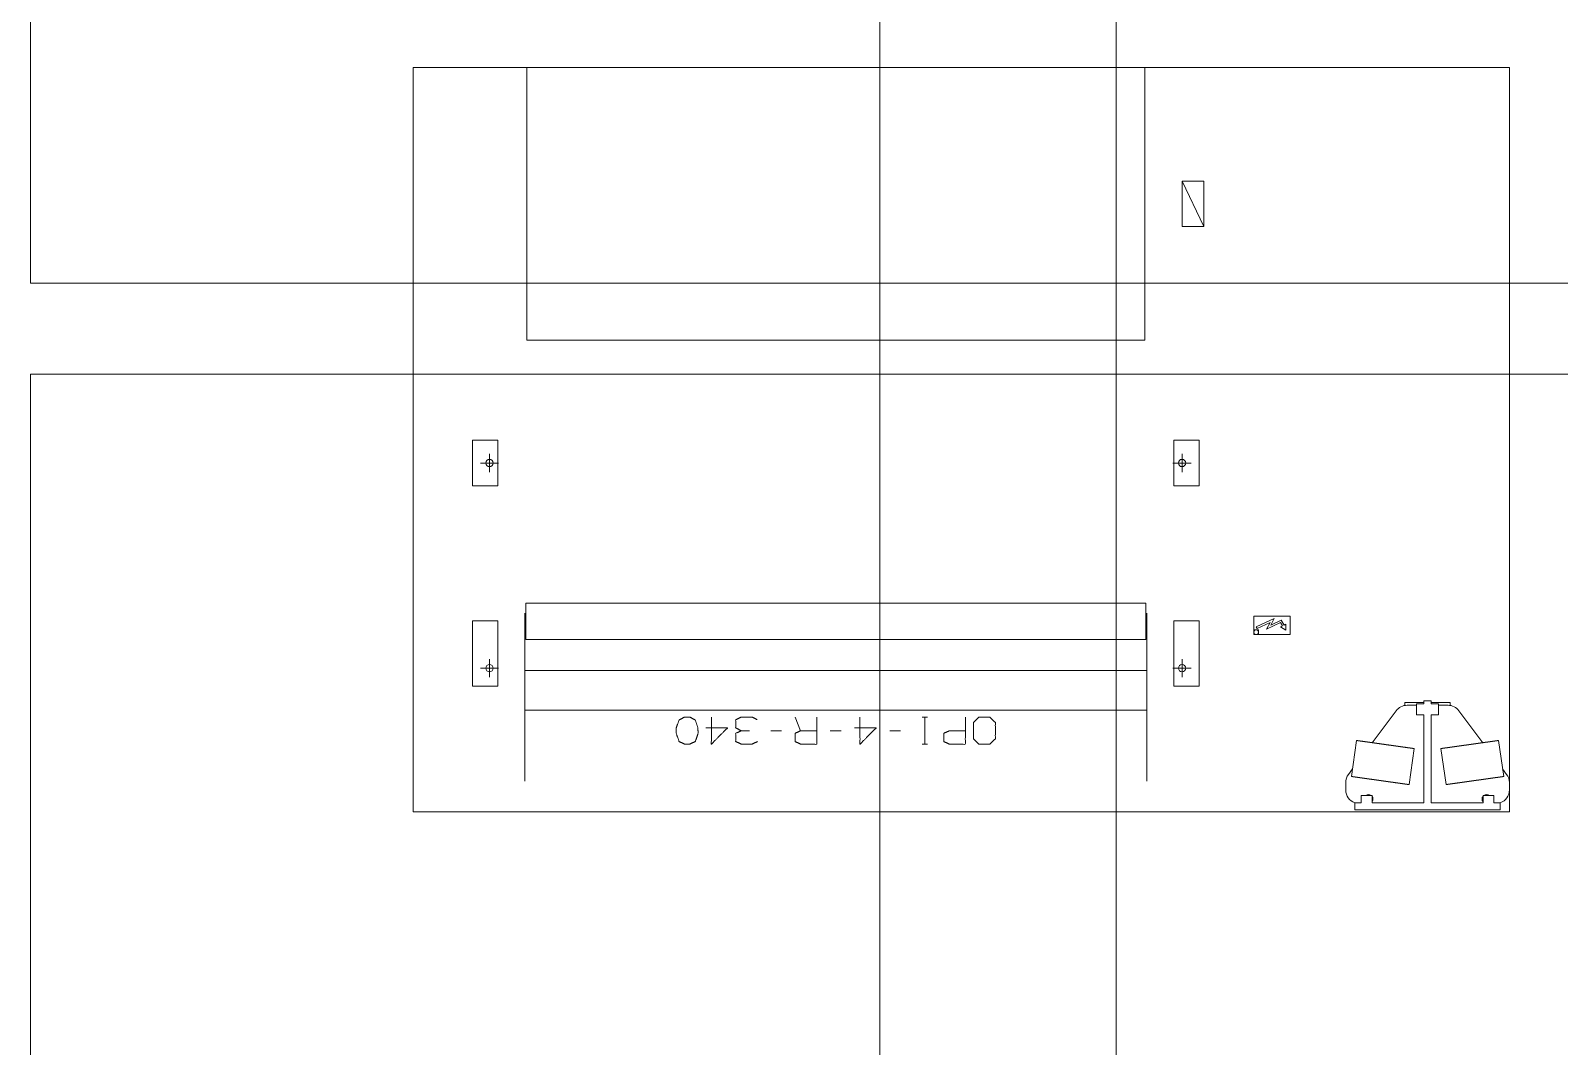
# Model space of a CAD drawing. Header units: millimetres. Extents: x 3056 to 110866, y 16649 to 58349.
# Drawn here: x 91386 to 99794, y 43652 to 49238 of the extents above; entities that cross this region are included whole.
import ezdxf

# ---------------------------------------------------------------- set-up
doc = ezdxf.new("R2010")
doc.units = ezdxf.units.MM
doc.layers.add('1', color=7, linetype='Continuous', true_color=0xffffff)

msp = doc.modelspace()

# ---------------------------------------------------------------- linework, layer by layer
at = {"layer": '1', "color": 9, "linetype": 'Continuous', "lineweight": 13}
for p, q in [((91386.5, 47849.3), (91386.5, 55873.3)), ((93328.5, 47849.3), (91386.5, 47849.3)), ((91386.5, 47349.3), (96056.5, 47349.3)), ((91386.5, 27999.3), (91386.5, 47349.3))]:
    msp.add_line(p, q, dxfattribs=at)
at = {"layer": '1', "color": 143, "linetype": 'Continuous', "lineweight": 13}
for p, q in [((91386.5, 47849.3), (91386.5, 55873.3)), ((97356.5, 17870.4), (97356.5, 55303.3)), ((96056.5, 54873.3), (96056.5, 17870.4)), ((110866.5, 47849.3), (91386.5, 47849.3)), ((91386.5, 47349.3), (110866.5, 47349.3)), ((91386.5, 27999.3), (91386.5, 47349.3))]:
    msp.add_line(p, q, dxfattribs=at)
at = {"layer": '1', "color": 4, "linetype": 'Continuous', "lineweight": 13}
for p, q in [((93490.5, 44942.3), (93490.5, 49035.3)), ((93490.5, 44942.3), (93490.5, 49035.3)), ((93490.5, 49035.3), (99518.5, 49035.3)), ((93490.5, 49035.3), (99518.5, 49035.3)), ((99518.5, 49035.3), (99518.5, 44942.3)), ((99518.5, 49035.3), (99518.5, 44942.3)), ((97838.5, 48160.3), (97718.5, 48410.3)), ((97718.5, 48410.3), (97838.5, 48410.3)), ((97718.5, 48160.3), (97718.5, 48410.3)), ((97838.5, 48410.3), (97838.5, 48160.3)), ((97838.5, 48160.3), (97718.5, 48160.3)), ((94114.5, 47535.3), (97514.5, 47535.3)), ((93816, 46735.3), (93816, 46985.3)), ((93816, 46985.3), (93956, 46985.3)), ((93956, 46985.3), (93956, 46735.3)), ((97673, 46735.3), (97673, 46985.3)), ((97673, 46985.3), (97813.5, 46985.3)), ((97813.5, 46985.3), (97813.5, 46735.3)), ((93960.5, 46860.3), (93860.5, 46860.3)), ((93910.5, 46810.3), (93910.5, 46910.3)), ((97768.5, 46860.3), (97668.5, 46860.3)), ((97718.5, 46810.3), (97718.5, 46910.3)), ((93956, 46735.3), (93816, 46735.3)), ((97813.5, 46735.3), (97673, 46735.3)), ((94110.5, 46090.3), (97518.5, 46090.3)), ((94110.5, 45890.3), (94110.5, 46090.3)), ((97518.5, 46090.3), (97518.5, 45890.3)), ((93816, 45632.3), (93816, 45992.3)), ((93816, 45992.3), (93956, 45992.3)), ((93956, 45992.3), (93956, 45632.3)), ((97673, 45632.3), (97673, 45992.3)), ((97673, 45992.3), (97813.5, 45992.3)), ((97813.5, 45992.3), (97813.5, 45632.3)), ((98113.5, 45917.3), (98113.5, 46017.3)), ((98113.5, 46017.3), (98313.5, 46017.3)), ((98126.7, 45958.7), (98225.5, 46005)), ((98225.5, 46005), (98206, 45968.4)), ((98206, 45968.4), (98264.1, 45995.6)), ((98264.1, 45995.6), (98279.5, 45968.8)), ((98313.5, 46017.3), (98313.5, 45917.3)), ((98113.5, 45942.3), (98138.5, 45942.3)), ((98313.5, 45917.3), (98113.5, 45917.3)), ((98126.7, 45958.7), (98131.3, 45949.8)), ((98131.3, 45949.8), (98202.6, 45983.2)), ((98138.5, 45942.3), (98138.5, 45917.3)), ((98202.6, 45983.2), (98183.2, 45946.6)), ((98260, 45982.7), (98183.2, 45946.6)), ((98270.4, 45964.6), (98259.4, 45959.5)), ((98259.4, 45959.5), (98290.1, 45940.3)), ((98260, 45982.7), (98270.4, 45964.6)), ((98290.1, 45973.8), (98279.5, 45968.8)), ((98290.1, 45973.8), (98290.1, 45940.3)), ((97518.5, 45890.3), (94110.5, 45890.3)), ((93910.5, 45682.3), (93910.5, 45782.3)), ((97718.5, 45682.3), (97718.5, 45782.3)), ((93960.5, 45732.3), (93860.5, 45732.3)), ((97524.4, 45719.7), (94104.5, 45719.7)), ((97768.5, 45732.3), (97668.5, 45732.3)), ((93956, 45632.3), (93816, 45632.3)), ((97813.5, 45632.3), (97673, 45632.3)), ((94104.5, 45500.6), (97524.4, 45500.6)), ((98896, 45498.3), (98764.1, 45322.4)), ((98943.5, 45527.2), (98943.5, 45543.3)), ((99048.5, 45543.3), (98943.5, 45543.3)), ((98956, 45528.3), (99008.5, 45528.3)), ((99008.5, 45475.3), (99008.5, 45535.3)), ((99048.5, 45535.3), (99008.5, 45535.3)), ((99048.5, 45553.3), (99088.5, 45553.3)), ((99048.5, 45535.3), (99048.5, 45553.3)), ((99088.5, 45535.3), (99088.5, 45553.3)), ((99193.5, 45543.3), (99088.5, 45543.3)), ((99088.5, 45535.3), (99128.5, 45535.3)), ((99128.5, 45475.3), (99128.5, 45535.3)), ((99128.5, 45528.3), (99181, 45528.3)), ((99193.5, 45527.2), (99193.5, 45543.3)), ((99372.9, 45322.4), (99241, 45498.3)), ((95590.9, 45463.1), (95620.6, 45388.1)), ((96319.6, 45463.1), (96289.9, 45463.1)), ((96304, 45314.6), (96304, 45463.1)), ((99048.5, 45475.3), (99008.5, 45475.3)), ((99048.5, 44992.3), (99048.5, 45475.3)), ((99088.5, 45475.3), (99128.5, 45475.3)), ((99088.5, 44992.3), (99088.5, 45475.3)), ((95457.1, 45388.1), (95516.5, 45388.1)), ((95784, 45388.1), (95843.4, 45388.1)), ((96110.9, 45388.1), (96170.3, 45388.1)), ((98677.7, 45334.6), (98649.9, 45136.5)), ((99487.1, 45136.5), (99459.3, 45334.6)), ((96319.6, 45314.6), (96289.9, 45314.6)), ((98966.7, 45092), (98994.6, 45290.1)), ((99142.4, 45290.1), (99170.2, 45092)), ((98655.7, 45177.9), (98633.5, 45148.3)), ((99503.5, 45148.3), (99481.3, 45177.9)), ((98618.5, 45062.3), (98618.5, 45103.3)), ((98703.5, 44992.3), (98668.5, 44992.3)), ((98668.5, 44952.3), (98668.5, 44992.3)), ((98703.5, 44992.3), (98703.5, 45032.3)), ((98703.5, 45032.3), (98763.5, 45032.3)), ((98763.5, 44992.3), (98763.5, 45032.3)), ((99048.5, 44992.3), (98763.5, 44992.3)), ((99373.5, 44992.3), (99088.5, 44992.3)), ((99373.5, 44992.3), (99373.5, 45032.3)), ((99373.5, 45032.3), (99433.5, 45032.3)), ((99433.5, 44992.3), (99433.5, 45032.3)), ((99468.5, 44992.3), (99433.5, 44992.3)), ((99468.5, 44952.3), (99468.5, 44992.3)), ((99518.5, 44942.3), (93490.5, 44942.3)), ((99518.5, 44942.3), (93490.5, 44942.3)), ((98668.5, 44952.3), (99468.5, 44952.3))]:
    msp.add_line(p, q, dxfattribs=at)
for centre, radius in [((93910.5, 46860.3), 20), ((97718.5, 46860.3), 20), ((98126, 45929.8), 12.5), ((93910.5, 45732.3), 20), ((97718.5, 45732.3), 20)]:
    msp.add_circle(centre, radius, dxfattribs=at)
for centre, radius, start, end in [((98956, 45453.3), 75, 90, 143.1301), ((99181, 45453.3), 75, 36.8699, 90), ((98693.5, 45103.3), 75, 143.1301, 180), ((99443.5, 45103.3), 75, 0, 36.8699), ((98693.5, 45062.3), 75, 180, 250.52766), ((98743.5, 45012.3), 25, 90, 126.87188), ((98743.5, 45012.3), 25, 53.12812, 90), ((98743.5, 45012.3), 25, 323.12812, 36.86625), ((99393.5, 45012.3), 25, 143.13375, 216.87188), ((99393.5, 45012.3), 25, 90, 126.87188), ((99393.5, 45012.3), 25, 53.12812, 90), ((99443.5, 45062.3), 75, 289.47234, 0)]:
    msp.add_arc(centre, radius, start, end, dxfattribs=at)
for points, knots in [([(94114.5, 49035.3), (94114.5, 49035.2), (94114.5, 49034.9), (94114.5, 49034.4), (94114.5, 49033.7), (94114.5, 49032.7), (94114.5, 49031.6), (94114.5, 49030.9), (94114.5, 49029.5), (94114.5, 49028.7), (94114.5, 49027), (94114.5, 49025.1), (94114.5, 49022.9), (94114.5, 49020.6), (94114.5, 49018), (94114.5, 49015.3), (94114.5, 49012.3), (94114.5, 49009.2), (94114.5, 49005.9), (94114.5, 49002.3), (94114.5, 48998.6), (94114.5, 48994.7), (94114.5, 48990.5), (94114.5, 48986.2), (94114.5, 48981.7), (94114.5, 48977), (94114.5, 48974.6), (94114.5, 48969.6), (94114.5, 48964.4), (94114.5, 48959.1), (94114.5, 48953.5), (94114.5, 48947.8), (94114.5, 48941.9), (94114.5, 48935.8), (94114.5, 48929.6), (94114.5, 48923.1), (94114.5, 48916.5), (94114.5, 48909.7), (94114.5, 48902.8), (94114.5, 48895.7), (94114.5, 48888.4), (94114.5, 48884.7), (94114.5, 48877.2), (94114.5, 48869.5), (94114.5, 48861.6), (94114.5, 48853.6), (94114.5, 48845.4), (94114.5, 48837.1), (94114.5, 48828.6), (94114.5, 48820), (94114.5, 48811.2), (94114.5, 48802.3), (94114.5, 48793.3), (94114.5, 48784.1), (94114.5, 48774.7), (94114.5, 48765.3), (94114.5, 48760.5), (94114.5, 48750.8), (94114.5, 48741), (94114.5, 48731.1), (94114.5, 48721.1), (94114.5, 48716), (94114.5, 48705.8), (94114.5, 48695.5), (94114.5, 48685.1), (94114.5, 48674.5), (94114.5, 48663.9), (94114.5, 48653.1), (94114.5, 48642.3), (94114.5, 48631.3), (94114.5, 48620.3), (94114.5, 48609.1), (94114.5, 48603.5), (94114.5, 48592.2), (94114.5, 48580.9), (94114.5, 48569.4), (94114.5, 48557.9), (94114.5, 48546.3), (94114.5, 48540.5), (94114.5, 48528.8), (94114.5, 48517.1), (94114.5, 48511.1), (94114.5, 48499.3), (94114.5, 48487.4), (94114.5, 48475.4), (94114.5, 48463.4), (94114.5, 48451.3), (94114.5, 48439.2), (94114.5, 48427), (94114.5, 48414.9), (94114.5, 48402.6), (94114.5, 48390.4), (94114.5, 48378.1), (94114.5, 48365.7), (94114.5, 48353.4), (94114.5, 48341), (94114.5, 48328.7), (94114.5, 48316.3), (94114.5, 48303.9), (94114.5, 48291.5), (94114.5, 48285.3)], [0, 0, 0.000141, 0.00055, 0.001235, 0.002187, 0.003415, 0.004918, 0.005807, 0.007719, 0.008735, 0.011056, 0.013638, 0.016496, 0.019621, 0.023015, 0.026677, 0.0306, 0.034791, 0.03925, 0.043963, 0.048944, 0.054186, 0.059683, 0.06544, 0.071444, 0.077709, 0.080969, 0.087608, 0.094502, 0.101642, 0.109022, 0.116656, 0.124523, 0.13263, 0.140976, 0.149556, 0.158368, 0.167413, 0.176684, 0.186181, 0.195897, 0.200814, 0.210861, 0.221127, 0.231597, 0.242287, 0.25318, 0.264279, 0.275574, 0.287075, 0.298766, 0.310647, 0.322719, 0.334975, 0.347414, 0.360029, 0.366428, 0.379305, 0.39235, 0.405565, 0.418943, 0.425674, 0.439284, 0.453049, 0.46697, 0.481031, 0.495234, 0.509578, 0.524049, 0.538661, 0.553393, 0.568245, 0.57573, 0.590759, 0.6059, 0.621154, 0.636507, 0.651958, 0.659705, 0.675298, 0.690982, 0.698863, 0.714675, 0.730557, 0.746516, 0.762546, 0.778633, 0.79479, 0.810997, 0.82726, 0.843572, 0.85992, 0.87631, 0.892735, 0.909181, 0.925663, 0.942159, 0.958676, 0.9752, 0.991731, 1, 1]), ([(97514.5, 48285.3), (97514.5, 48297.7), (97514.5, 48310.1), (97514.5, 48322.5), (97514.5, 48334.9), (97514.5, 48347.2), (97514.5, 48359.6), (97514.5, 48371.9), (97514.5, 48384.2), (97514.5, 48396.5), (97514.5, 48408.7), (97514.5, 48414.9), (97514.5, 48427), (97514.5, 48439.2), (97514.5, 48451.3), (97514.5, 48463.4), (97514.5, 48475.4), (97514.5, 48487.4), (97514.5, 48499.3), (97514.5, 48511.1), (97514.5, 48522.9), (97514.5, 48534.7), (97514.5, 48546.3), (97514.5, 48557.9), (97514.5, 48569.4), (97514.5, 48575.2), (97514.5, 48586.6), (97514.5, 48592.2), (97514.5, 48603.5), (97514.5, 48614.7), (97514.5, 48625.8), (97514.5, 48636.8), (97514.5, 48647.7), (97514.5, 48658.5), (97514.5, 48669.2), (97514.5, 48679.8), (97514.5, 48690.3), (97514.5, 48700.7), (97514.5, 48710.9), (97514.5, 48721.1), (97514.5, 48726.1), (97514.5, 48736.1), (97514.5, 48746), (97514.5, 48755.7), (97514.5, 48765.3), (97514.5, 48770), (97514.5, 48779.4), (97514.5, 48788.7), (97514.5, 48797.8), (97514.5, 48806.8), (97514.5, 48815.6), (97514.5, 48824.3), (97514.5, 48832.9), (97514.5, 48841.3), (97514.5, 48849.5), (97514.5, 48857.6), (97514.5, 48865.5), (97514.5, 48869.5), (97514.5, 48877.2), (97514.5, 48884.7), (97514.5, 48892.1), (97514.5, 48899.3), (97514.5, 48906.3), (97514.5, 48913.2), (97514.5, 48916.5), (97514.5, 48923.1), (97514.5, 48926.4), (97514.5, 48932.7), (97514.5, 48938.9), (97514.5, 48944.9), (97514.5, 48950.7), (97514.5, 48956.3), (97514.5, 48961.8), (97514.5, 48964.4), (97514.5, 48969.6), (97514.5, 48974.6), (97514.5, 48979.4), (97514.5, 48984), (97514.5, 48988.4), (97514.5, 48992.6), (97514.5, 48996.6), (97514.5, 48998.6), (97514.5, 49002.3), (97514.5, 49005.9), (97514.5, 49009.2), (97514.5, 49012.3), (97514.5, 49015.3), (97514.5, 49016.7), (97514.5, 49019.3), (97514.5, 49021.8), (97514.5, 49024), (97514.5, 49026), (97514.5, 49027.9), (97514.5, 49029.5), (97514.5, 49030.9), (97514.5, 49032.2), (97514.5, 49033.2), (97514.5, 49034), (97514.5, 49034.6), (97514.5, 49035), (97514.5, 49035.2), (97514.5, 49035.3)], [0, 0, 0.016538, 0.033069, 0.049586, 0.066096, 0.082585, 0.099045, 0.115485, 0.131896, 0.148265, 0.164598, 0.17274, 0.189003, 0.20521, 0.221367, 0.237454, 0.253484, 0.269443, 0.285325, 0.301137, 0.316856, 0.332498, 0.348042, 0.363493, 0.378846, 0.386501, 0.401699, 0.409241, 0.42427, 0.439185, 0.453973, 0.468642, 0.483183, 0.497598, 0.511871, 0.526003, 0.539987, 0.55383, 0.567525, 0.581057, 0.587788, 0.601081, 0.614211, 0.627179, 0.639971, 0.646279, 0.658802, 0.671156, 0.68332, 0.695293, 0.707083, 0.718675, 0.730077, 0.741274, 0.752267, 0.763054, 0.773638, 0.778873, 0.789139, 0.799186, 0.809014, 0.818624, 0.828008, 0.837166, 0.841632, 0.850444, 0.85479, 0.863257, 0.871484, 0.879471, 0.887225, 0.894725, 0.901992, 0.905498, 0.912392, 0.919031, 0.925423, 0.931554, 0.937439, 0.943069, 0.948438, 0.951056, 0.956037, 0.96075, 0.965209, 0.9694, 0.973323, 0.975158, 0.978678, 0.981938, 0.984929, 0.987653, 0.990101, 0.992281, 0.994193, 0.99583, 0.997199, 0.998293, 0.999111, 0.999654, 0.999929, 1, 1]), ([(94114.5, 48285.3), (94114.5, 48272.9), (94114.5, 48260.5), (94114.5, 48248.1), (94114.5, 48235.7), (94114.5, 48229.5), (94114.5, 48217.2), (94114.5, 48204.9), (94114.5, 48192.5), (94114.5, 48180.2), (94114.5, 48168), (94114.5, 48155.7), (94114.5, 48143.5), (94114.5, 48131.4), (94114.5, 48119.3), (94114.5, 48107.2), (94114.5, 48095.2), (94114.5, 48083.2), (94114.5, 48071.3), (94114.5, 48059.4), (94114.5, 48047.7), (94114.5, 48035.9), (94114.5, 48024.3), (94114.5, 48012.7), (94114.5, 48001.2), (94114.5, 47995.4), (94114.5, 47984), (94114.5, 47978.4), (94114.5, 47967.1), (94114.5, 47955.9), (94114.5, 47944.8), (94114.5, 47933.8), (94114.5, 47928.3), (94114.5, 47917.5), (94114.5, 47906.7), (94114.5, 47896.1), (94114.5, 47885.5), (94114.5, 47875.1), (94114.5, 47864.8), (94114.5, 47854.6), (94114.5, 47844.5), (94114.5, 47839.5), (94114.5, 47829.6), (94114.5, 47819.8), (94114.5, 47810.1), (94114.5, 47800.6), (94114.5, 47795.9), (94114.5, 47786.5), (94114.5, 47777.3), (94114.5, 47768.3), (94114.5, 47759.4), (94114.5, 47750.6), (94114.5, 47742), (94114.5, 47733.5), (94114.5, 47725.2), (94114.5, 47717), (94114.5, 47709), (94114.5, 47701.1), (94114.5, 47693.4), (94114.5, 47685.9), (94114.5, 47678.5), (94114.5, 47671.3), (94114.5, 47664.3), (94114.5, 47657.4), (94114.5, 47650.7), (94114.5, 47644.2), (94114.5, 47637.9), (94114.5, 47631.7), (94114.5, 47625.7), (94114.5, 47619.9), (94114.5, 47617.1), (94114.5, 47611.5), (94114.5, 47608.8), (94114.5, 47603.5), (94114.5, 47598.5), (94114.5, 47593.6), (94114.5, 47588.9), (94114.5, 47584.4), (94114.5, 47580.1), (94114.5, 47575.9), (94114.5, 47572), (94114.5, 47570.1), (94114.5, 47566.5), (94114.5, 47563.1), (94114.5, 47559.8), (94114.5, 47556.8), (94114.5, 47553.9), (94114.5, 47551.3), (94114.5, 47548.8), (94114.5, 47546.6), (94114.5, 47544.6), (94114.5, 47542.7), (94114.5, 47541.1), (94114.5, 47539.7), (94114.5, 47538.4), (94114.5, 47537.4), (94114.5, 47536.6), (94114.5, 47536), (94114.5, 47535.7), (94114.5, 47535.4), (94114.5, 47535.3)], [0, 0, 0.016531, 0.033062, 0.049579, 0.06609, 0.07433, 0.090812, 0.107259, 0.123684, 0.140074, 0.156429, 0.172734, 0.188998, 0.205204, 0.221361, 0.237455, 0.253478, 0.269438, 0.285327, 0.301132, 0.316859, 0.332494, 0.348044, 0.363496, 0.378849, 0.386497, 0.401695, 0.409237, 0.424266, 0.439181, 0.453969, 0.468645, 0.475948, 0.490419, 0.504763, 0.518965, 0.533027, 0.546948, 0.560713, 0.574323, 0.587785, 0.594432, 0.607647, 0.620693, 0.633569, 0.646276, 0.652584, 0.665023, 0.677278, 0.68935, 0.701232, 0.71293, 0.724424, 0.73572, 0.746818, 0.757712, 0.768401, 0.778878, 0.789137, 0.799184, 0.809013, 0.818622, 0.828006, 0.837165, 0.846097, 0.854789, 0.863256, 0.871483, 0.87947, 0.887224, 0.890977, 0.898357, 0.901991, 0.909004, 0.915771, 0.92229, 0.928555, 0.934567, 0.940317, 0.945813, 0.951056, 0.953546, 0.958393, 0.962979, 0.967304, 0.971361, 0.975157, 0.978685, 0.981945, 0.984929, 0.987653, 0.990108, 0.992288, 0.994193, 0.99583, 0.997199, 0.998293, 0.999111, 0.99945, 0.999859, 1, 1]), ([(97514.5, 47535.3), (97514.5, 47535.4), (97514.5, 47535.7), (97514.5, 47536.2), (97514.5, 47536.6), (97514.5, 47537.4), (97514.5, 47538.4), (97514.5, 47539.7), (97514.5, 47541.1), (97514.5, 47542.7), (97514.5, 47544.6), (97514.5, 47546.6), (97514.5, 47548.8), (97514.5, 47550), (97514.5, 47552.6), (97514.5, 47555.3), (97514.5, 47558.2), (97514.5, 47561.4), (97514.5, 47564.7), (97514.5, 47568.3), (97514.5, 47572), (97514.5, 47575.9), (97514.5, 47580.1), (97514.5, 47584.4), (97514.5, 47588.9), (97514.5, 47593.6), (97514.5, 47598.5), (97514.5, 47603.5), (97514.5, 47608.8), (97514.5, 47611.5), (97514.5, 47617.1), (97514.5, 47622.8), (97514.5, 47628.7), (97514.5, 47634.8), (97514.5, 47641), (97514.5, 47647.5), (97514.5, 47654.1), (97514.5, 47660.9), (97514.5, 47667.8), (97514.5, 47674.9), (97514.5, 47678.5), (97514.5, 47685.9), (97514.5, 47693.4), (97514.5, 47701.1), (97514.5, 47709), (97514.5, 47717), (97514.5, 47721.1), (97514.5, 47729.3), (97514.5, 47737.7), (97514.5, 47746.3), (97514.5, 47755), (97514.5, 47763.8), (97514.5, 47772.8), (97514.5, 47777.3), (97514.5, 47786.5), (97514.5, 47795.9), (97514.5, 47805.3), (97514.5, 47814.9), (97514.5, 47824.6), (97514.5, 47834.5), (97514.5, 47844.5), (97514.5, 47854.6), (97514.5, 47864.8), (97514.5, 47875.1), (97514.5, 47885.5), (97514.5, 47896.1), (97514.5, 47906.7), (97514.5, 47917.5), (97514.5, 47928.3), (97514.5, 47939.3), (97514.5, 47950.3), (97514.5, 47961.5), (97514.5, 47972.7), (97514.5, 47978.4), (97514.5, 47989.7), (97514.5, 48001.2), (97514.5, 48006.9), (97514.5, 48018.5), (97514.5, 48024.3), (97514.5, 48035.9), (97514.5, 48047.7), (97514.5, 48059.4), (97514.5, 48065.4), (97514.5, 48077.2), (97514.5, 48089.2), (97514.5, 48101.2), (97514.5, 48113.2), (97514.5, 48125.3), (97514.5, 48137.5), (97514.5, 48149.6), (97514.5, 48161.9), (97514.5, 48168), (97514.5, 48180.2), (97514.5, 48192.5), (97514.5, 48204.9), (97514.5, 48217.2), (97514.5, 48229.5), (97514.5, 48241.9), (97514.5, 48254.3), (97514.5, 48266.7), (97514.5, 48279.1), (97514.5, 48285.3)], [0, 0, 0.000141, 0.00055, 0.001228, 0.001707, 0.002801, 0.00417, 0.005807, 0.007712, 0.009892, 0.012347, 0.015071, 0.018055, 0.019622, 0.023015, 0.026677, 0.0306, 0.034791, 0.03925, 0.043963, 0.048944, 0.054187, 0.059683, 0.065433, 0.071445, 0.07771, 0.084229, 0.090996, 0.098009, 0.101643, 0.109023, 0.11665, 0.124524, 0.132631, 0.140977, 0.149557, 0.158369, 0.167415, 0.176686, 0.186182, 0.190987, 0.200816, 0.210863, 0.221122, 0.231599, 0.242288, 0.247735, 0.258728, 0.269925, 0.281327, 0.292919, 0.304709, 0.316682, 0.322722, 0.334977, 0.347416, 0.360032, 0.372823, 0.385791, 0.398922, 0.412215, 0.425677, 0.439287, 0.453052, 0.466973, 0.481035, 0.495237, 0.509581, 0.524052, 0.538657, 0.553397, 0.568249, 0.58322, 0.590763, 0.605904, 0.621151, 0.628806, 0.644209, 0.651956, 0.667506, 0.683141, 0.698868, 0.706749, 0.722596, 0.738521, 0.754516, 0.770581, 0.786703, 0.802889, 0.819123, 0.835408, 0.843571, 0.859926, 0.876316, 0.892741, 0.909188, 0.92567, 0.942165, 0.958683, 0.975207, 0.991738, 1, 1]), ([(94104.5, 46034.3), (94104.5, 46031.6), (94104.5, 46026), (94104.5, 46023.2), (94104.5, 46017.4), (94104.5, 46011.5), (94104.5, 46005.4), (94104.5, 45999.1), (94104.5, 45992.6), (94104.5, 45986), (94104.5, 45979.3), (94104.5, 45975.8), (94104.5, 45968.8), (94104.5, 45961.7), (94104.5, 45954.4), (94104.5, 45947), (94104.5, 45939.5), (94104.5, 45935.7), (94104.5, 45927.9), (94104.5, 45920), (94104.5, 45912), (94104.5, 45903.9), (94104.5, 45895.6), (94104.5, 45887.3), (94104.5, 45878.8), (94104.5, 45870.2), (94104.5, 45861.5), (94104.5, 45857.1), (94104.5, 45848.2), (94104.5, 45839.2), (94104.5, 45830.2), (94104.5, 45821.1), (94104.5, 45816.5), (94104.5, 45807.2), (94104.5, 45802.5), (94104.5, 45793.1), (94104.5, 45783.7), (94104.5, 45774.1), (94104.5, 45764.5), (94104.5, 45754.9), (94104.5, 45745.1), (94104.5, 45735.4), (94104.5, 45725.5), (94104.5, 45715.7), (94104.5, 45705.7), (94104.5, 45695.8), (94104.5, 45685.8), (94104.5, 45680.8), (94104.5, 45670.7), (94104.5, 45660.7), (94104.5, 45655.6), (94104.5, 45645.5), (94104.5, 45635.4), (94104.5, 45625.3), (94104.5, 45615.2), (94104.5, 45610.1)], [0, 0, 0.006424, 0.019473, 0.026097, 0.039744, 0.05379, 0.068223, 0.08303, 0.098224, 0.113779, 0.129709, 0.137855, 0.154309, 0.171112, 0.188252, 0.205728, 0.223542, 0.232523, 0.250798, 0.269385, 0.288272, 0.307457, 0.326917, 0.346652, 0.366661, 0.386932, 0.407452, 0.417831, 0.438713, 0.45982, 0.481151, 0.502707, 0.513522, 0.535377, 0.546392, 0.568522, 0.590839, 0.613305, 0.635946, 0.658725, 0.681653, 0.704705, 0.727883, 0.751173, 0.774562, 0.798039, 0.821603, 0.833404, 0.85708, 0.880807, 0.892695, 0.916496, 0.940335, 0.964186, 0.988062, 1, 1]), ([(97524.5, 45110.1), (97524.5, 45110.2), (97524.5, 45110.4), (97524.5, 45110.8), (97524.5, 45111.4), (97524.5, 45112.2), (97524.5, 45113.2), (97524.5, 45114.4), (97524.5, 45115.8), (97524.5, 45117.5), (97524.5, 45119.3), (97524.5, 45121.3), (97524.5, 45123.5), (97524.5, 45126), (97524.5, 45128.6), (97524.5, 45129.9), (97524.5, 45132.8), (97524.5, 45136), (97524.5, 45139.3), (97524.5, 45142.7), (97524.5, 45146.4), (97524.5, 45150.3), (97524.5, 45154.4), (97524.5, 45158.6), (97524.5, 45163), (97524.5, 45167.6), (97524.5, 45172.4), (97524.5, 45177.4), (97524.5, 45182.5), (97524.5, 45187.9), (97524.5, 45193.3), (97524.5, 45199), (97524.5, 45204.8), (97524.5, 45210.8), (97524.5, 45213.9), (97524.5, 45220.1), (97524.5, 45226.5), (97524.5, 45233.1), (97524.5, 45239.8), (97524.5, 45243.2), (97524.5, 45250.1), (97524.5, 45257.2), (97524.5, 45264.4), (97524.5, 45271.8), (97524.5, 45279.3), (97524.5, 45286.9), (97524.5, 45294.7), (97524.5, 45302.6), (97524.5, 45310.6), (97524.5, 45318.7), (97524.5, 45327), (97524.5, 45335.4), (97524.5, 45339.6), (97524.5, 45348.2), (97524.5, 45356.8), (97524.5, 45365.5), (97524.5, 45374.4), (97524.5, 45383.4), (97524.5, 45392.4), (97524.5, 45401.5), (97524.5, 45410.7), (97524.5, 45420), (97524.5, 45429.4), (97524.5, 45438.8), (97524.5, 45448.4), (97524.5, 45457.9), (97524.5, 45467.6), (97524.5, 45477.3), (97524.5, 45487), (97524.5, 45496.9), (97524.5, 45501.8), (97524.5, 45511.6), (97524.5, 45521.6), (97524.5, 45531.5), (97524.5, 45541.5), (97524.5, 45551.5), (97524.5, 45561.5), (97524.5, 45571.6), (97524.5, 45581.7), (97524.5, 45591.7), (97524.5, 45601.8), (97524.5, 45611.9), (97524.5, 45622), (97524.5, 45632.1), (97524.5, 45642.2), (97524.5, 45652.2), (97524.5, 45662.3), (97524.5, 45672.3), (97524.5, 45682.3), (97524.5, 45687.3), (97524.5, 45697.2), (97524.5, 45707.2), (97524.5, 45712.1), (97524.5, 45722), (97524.5, 45731.8), (97524.5, 45741.6), (97524.5, 45751.3), (97524.5, 45760.9), (97524.5, 45765.7), (97524.5, 45775.3), (97524.5, 45784.8), (97524.5, 45794.2), (97524.5, 45803.5), (97524.5, 45812.8), (97524.5, 45822), (97524.5, 45831.1), (97524.5, 45840.1), (97524.5, 45849), (97524.5, 45857.8), (97524.5, 45866.5), (97524.5, 45875.1), (97524.5, 45879.4), (97524.5, 45887.9), (97524.5, 45896.2), (97524.5, 45904.4), (97524.5, 45912.5), (97524.5, 45916.5), (97524.5, 45924.4), (97524.5, 45932.2), (97524.5, 45939.8), (97524.5, 45947.4), (97524.5, 45954.8), (97524.5, 45962), (97524.5, 45969.1), (97524.5, 45976), (97524.5, 45979.5), (97524.5, 45986.2), (97524.5, 45992.8), (97524.5, 45999.2), (97524.5, 46005.4), (97524.5, 46011.6), (97524.5, 46014.5), (97524.5, 46020.4), (97524.5, 46026.1), (97524.5, 46028.8), (97524.5, 46034.3)], [0, 0, 0.000109, 0.000275, 0.000716, 0.001374, 0.002256, 0.003355, 0.004672, 0.006213, 0.00797, 0.00994, 0.012133, 0.014538, 0.017155, 0.019989, 0.021455, 0.02461, 0.027971, 0.031538, 0.035317, 0.039302, 0.043488, 0.047879, 0.052472, 0.057264, 0.062251, 0.067433, 0.07281, 0.078375, 0.08413, 0.090073, 0.096194, 0.102504, 0.108986, 0.112318, 0.119063, 0.125986, 0.133074, 0.140329, 0.143999, 0.151494, 0.159155, 0.166965, 0.174936, 0.183049, 0.191306, 0.199711, 0.208254, 0.216929, 0.225741, 0.234679, 0.243743, 0.248335, 0.257577, 0.266933, 0.276403, 0.285983, 0.295665, 0.305445, 0.315322, 0.325296, 0.335351, 0.345491, 0.355712, 0.366007, 0.376376, 0.386815, 0.39731, 0.407868, 0.418478, 0.423792, 0.434476, 0.445207, 0.455971, 0.466776, 0.477603, 0.488465, 0.499344, 0.510241, 0.521148, 0.532062, 0.542981, 0.5539, 0.564814, 0.575721, 0.586612, 0.597485, 0.60833, 0.619152, 0.624546, 0.635316, 0.646052, 0.651405, 0.662073, 0.672694, 0.683258, 0.693765, 0.704209, 0.709397, 0.719738, 0.73001, 0.740202, 0.750313, 0.760339, 0.770279, 0.780122, 0.789868, 0.79951, 0.809049, 0.81848, 0.827801, 0.832428, 0.841572, 0.85059, 0.859482, 0.868243, 0.87256, 0.88112, 0.889543, 0.897822, 0.905959, 0.913946, 0.921779, 0.929458, 0.936981, 0.940698, 0.947981, 0.955092, 0.962032, 0.968806, 0.975408, 0.978614, 0.984947, 0.991096, 0.994125, 1, 1]), ([(94104.5, 45610.1), (94104.5, 45599.9), (94104.5, 45589.7), (94104.5, 45579.5), (94104.5, 45569.3), (94104.5, 45559.2), (94104.5, 45549.1), (94104.5, 45538.9), (94104.5, 45528.9), (94104.5, 45518.8), (94104.5, 45508.8), (94104.5, 45498.8), (94104.5, 45493.9), (94104.5, 45484), (94104.5, 45474.1), (94104.5, 45469.2), (94104.5, 45459.5), (94104.5, 45454.6), (94104.5, 45445), (94104.5, 45435.4), (94104.5, 45430.6), (94104.5, 45421.1), (94104.5, 45411.7), (94104.5, 45402.4), (94104.5, 45393.2), (94104.5, 45384), (94104.5, 45375), (94104.5, 45366), (94104.5, 45357.2), (94104.5, 45348.4), (94104.5, 45339.8), (94104.5, 45331.3), (94104.5, 45322.9), (94104.5, 45314.6), (94104.5, 45306.4), (94104.5, 45298.4), (94104.5, 45290.5), (94104.5, 45282.7), (94104.5, 45275), (94104.5, 45267.5), (94104.5, 45260.2), (94104.5, 45253), (94104.5, 45245.9), (94104.5, 45239), (94104.5, 45232.2), (94104.5, 45225.6), (94104.5, 45219.2), (94104.5, 45212.9), (94104.5, 45206.8), (94104.5, 45200.9), (94104.5, 45195.1), (94104.5, 45189.5), (94104.5, 45186.8), (94104.5, 45181.4), (94104.5, 45176.3), (94104.5, 45171.3), (94104.5, 45166.5), (94104.5, 45161.9), (94104.5, 45157.5), (94104.5, 45153.2), (94104.5, 45149.2), (94104.5, 45145.3), (94104.5, 45141.7), (94104.5, 45138.2), (94104.5, 45134.9), (94104.5, 45131.8), (94104.5, 45129), (94104.5, 45126.3), (94104.5, 45123.8), (94104.5, 45121.6), (94104.5, 45119.5), (94104.5, 45117.6), (94104.5, 45116.7), (94104.5, 45115.2), (94104.5, 45113.8), (94104.5, 45112.7), (94104.5, 45111.8), (94104.5, 45111), (94104.5, 45110.5), (94104.5, 45110.2), (94104.5, 45110.1)], [0, 0, 0.020405, 0.040788, 0.061161, 0.081513, 0.101822, 0.1221, 0.142314, 0.162476, 0.182573, 0.202587, 0.222526, 0.232442, 0.252233, 0.271918, 0.281739, 0.301245, 0.310939, 0.330264, 0.349452, 0.359009, 0.377974, 0.396781, 0.415418, 0.433886, 0.452174, 0.470271, 0.488178, 0.505884, 0.523368, 0.54064, 0.55769, 0.574507, 0.59108, 0.60741, 0.623497, 0.639309, 0.654866, 0.670149, 0.685145, 0.699856, 0.714281, 0.72841, 0.742242, 0.755757, 0.768955, 0.781835, 0.794387, 0.80661, 0.818506, 0.830052, 0.84126, 0.846679, 0.857358, 0.867676, 0.877635, 0.887234, 0.896452, 0.9053, 0.913777, 0.921874, 0.929578, 0.936902, 0.943834, 0.950375, 0.956524, 0.96227, 0.967615, 0.972557, 0.977098, 0.981236, 0.984961, 0.986718, 0.989829, 0.992518, 0.994804, 0.996677, 0.998127, 0.999174, 0.999799, 1, 1]), ([(94982.4, 45463.1), (94952.7, 45447.4), (94937.1, 45403.7), (94937.1, 45374), (94952.7, 45328.7), (94982.4, 45314.6), (95012.1, 45314.6), (95041.8, 45328.7), (95057.4, 45374), (95055.9, 45403.7), (95041.8, 45447.4), (95012.1, 45463.1), (94982.4, 45463.1)], [0, 0, 0.076289, 0.181904, 0.249393, 0.358357, 0.433054, 0.500543, 0.575219, 0.684183, 0.751764, 0.856243, 0.932511, 1, 1]), ([(95100.6, 45403.7), (95219.3, 45403.7), (95130.3, 45314.6), (95130.3, 45463.1)], [0, 0, 0.30205, 0.622423, 1, 1]), ([(95382.7, 45449), (95354.6, 45463.1), (95293.7, 45463.1), (95264, 45449), (95264, 45403.7), (95293.7, 45388.1), (95339, 45388.1)], [0, 0, 0.126071, 0.370417, 0.502135, 0.683825, 0.818331, 1, 1]), ([(95709.6, 45463.1), (95709.6, 45314.6), (95620.6, 45314.6), (95590.9, 45328.7), (95590.9, 45374), (95620.6, 45388.1), (95709.6, 45388.1)], [0, 0, 0.339234, 0.542767, 0.617836, 0.721393, 0.796467, 1, 1]), ([(95917.8, 45403.7), (96036.5, 45403.7), (95947.4, 45314.6), (95947.4, 45463.1)], [0, 0, 0.30205, 0.622423, 1, 1]), ([(96526.8, 45463.1), (96526.8, 45314.6), (96437.7, 45314.6), (96408.1, 45328.7), (96408.1, 45374), (96439.3, 45388.1), (96526.8, 45388.1)], [0, 0, 0.33933, 0.542944, 0.618034, 0.72162, 0.799966, 1, 1]), ([(96660.6, 45463.1), (96601.2, 45463.1), (96571.5, 45433.4), (96571.5, 45344.3), (96601.2, 45314.6), (96660.6, 45314.6), (96691.8, 45344.3), (96691.8, 45433.4), (96660.6, 45463.1)], [0, 0, 0.127144, 0.217033, 0.407726, 0.497615, 0.624759, 0.717033, 0.907726, 1, 1]), ([(95293.7, 45388.1), (95264, 45374), (95264, 45328.7), (95293.7, 45314.6), (95354.6, 45314.6), (95384.3, 45328.7)], [0, 0, 0.160402, 0.381659, 0.54205, 0.839609, 1, 1]), ([(98677.7, 45334.6), (98677.7, 45334.6), (98677.8, 45334.6), (98677.9, 45334.6), (98678.1, 45334.5), (98678.3, 45334.5), (98678.6, 45334.5), (98679, 45334.4), (98679.3, 45334.4), (98679.8, 45334.3), (98680.2, 45334.2), (98680.8, 45334.2), (98681.3, 45334.1), (98682, 45334), (98682.6, 45333.9), (98683.4, 45333.8), (98684.1, 45333.7), (98685, 45333.6), (98685.8, 45333.5), (98687.7, 45333.2), (98688.7, 45333), (98689.7, 45332.9), (98690.9, 45332.7), (98692, 45332.6), (98693.2, 45332.4), (98694.4, 45332.2), (98695.8, 45332), (98697.1, 45331.9), (98698.5, 45331.7), (98699.9, 45331.5), (98701.4, 45331.3), (98702.8, 45331.1), (98704.4, 45330.8), (98707.6, 45330.4), (98709.3, 45330.1), (98712.8, 45329.7), (98716.4, 45329.2), (98718.3, 45328.9), (98722.1, 45328.3), (98726.1, 45327.8), (98728.2, 45327.5), (98732.4, 45326.9), (98734.5, 45326.6), (98736.7, 45326.3), (98738.9, 45326), (98741.2, 45325.7), (98745.8, 45325), (98748.1, 45324.7), (98752.9, 45324), (98755.3, 45323.7), (98757.7, 45323.3), (98760.2, 45323), (98762.7, 45322.6), (98765.2, 45322.3), (98770.3, 45321.6), (98772.9, 45321.2), (98775.5, 45320.8), (98780.8, 45320.1), (98786.1, 45319.4), (98788.8, 45319), (98791.5, 45318.6), (98794.2, 45318.2), (98796.9, 45317.8), (98802.4, 45317.1), (98808, 45316.3), (98813.6, 45315.5), (98816.4, 45315.1), (98822, 45314.3), (98824.8, 45313.9), (98830.5, 45313.1), (98833.3, 45312.7), (98836.1, 45312.3), (98841.8, 45311.5), (98847.4, 45310.7), (98853.1, 45309.9), (98855.9, 45309.5), (98858.7, 45309.2), (98864.3, 45308.4), (98867, 45308), (98869.8, 45307.6), (98875.3, 45306.8), (98878, 45306.4), (98880.8, 45306.1), (98886.2, 45305.3), (98888.8, 45304.9), (98891.5, 45304.5), (98896.8, 45303.8), (98902, 45303.1), (98904.5, 45302.7), (98907.1, 45302.4), (98909.6, 45302), (98912.1, 45301.7), (98914.5, 45301.3), (98917, 45301), (98921.8, 45300.3), (98924.1, 45300), (98926.5, 45299.6), (98928.8, 45299.3), (98931.1, 45299), (98933.3, 45298.7), (98935.5, 45298.4), (98937.7, 45298), (98939.9, 45297.7), (98944.1, 45297.1), (98946.1, 45296.9), (98950.1, 45296.3), (98952.1, 45296), (98954, 45295.8), (98957.7, 45295.2), (98961.2, 45294.7), (98964.6, 45294.3), (98967.9, 45293.8), (98969.4, 45293.6), (98970.9, 45293.4), (98972.4, 45293.2), (98975.2, 45292.8), (98977.8, 45292.4), (98979, 45292.2), (98980.3, 45292.1), (98981.4, 45291.9), (98982.5, 45291.8), (98983.5, 45291.6), (98984.6, 45291.5), (98985.5, 45291.3), (98986.5, 45291.2), (98987.3, 45291.1), (98988.2, 45291), (98989.7, 45290.7), (98990.3, 45290.7), (98990.9, 45290.6), (98991.5, 45290.5), (98992.1, 45290.4), (98992.5, 45290.3), (98993, 45290.3), (98993.3, 45290.2), (98993.7, 45290.2), (98993.9, 45290.1), (98994.2, 45290.1), (98994.3, 45290.1), (98994.5, 45290.1), (98994.5, 45290.1), (98994.6, 45290.1)], [0, 0, 0.000133, 0.0003, 0.000767, 0.001268, 0.00207, 0.002839, 0.003974, 0.005075, 0.006511, 0.007914, 0.009684, 0.011422, 0.013459, 0.015529, 0.017867, 0.020239, 0.022912, 0.025582, 0.031527, 0.034766, 0.03804, 0.041614, 0.045154, 0.049027, 0.052869, 0.057011, 0.06115, 0.065561, 0.069969, 0.074677, 0.079354, 0.084328, 0.094483, 0.099726, 0.11068, 0.122102, 0.128081, 0.140238, 0.152861, 0.159274, 0.172566, 0.179414, 0.186259, 0.193308, 0.200354, 0.214816, 0.222229, 0.237259, 0.244839, 0.252622, 0.26037, 0.268286, 0.276167, 0.292266, 0.300446, 0.308629, 0.325261, 0.342095, 0.350612, 0.359127, 0.367712, 0.376327, 0.393694, 0.411196, 0.428829, 0.437678, 0.455414, 0.464329, 0.482131, 0.49105, 0.5, 0.517834, 0.535668, 0.553437, 0.562286, 0.571138, 0.588771, 0.597522, 0.606271, 0.623637, 0.632255, 0.640838, 0.657872, 0.666287, 0.674703, 0.691336, 0.707701, 0.715751, 0.723798, 0.731714, 0.739595, 0.747378, 0.755126, 0.770289, 0.777735, 0.785151, 0.792398, 0.799611, 0.806659, 0.813706, 0.820553, 0.827398, 0.840691, 0.847103, 0.859727, 0.865941, 0.871886, 0.883574, 0.894795, 0.905482, 0.915669, 0.920613, 0.925288, 0.929998, 0.938814, 0.947098, 0.950938, 0.95481, 0.958351, 0.961924, 0.965198, 0.96847, 0.971443, 0.974382, 0.977055, 0.979726, 0.984469, 0.986506, 0.988545, 0.990313, 0.99205, 0.993454, 0.99489, 0.995991, 0.997128, 0.997928, 0.998697, 0.999197, 0.999665, 0.999831, 1, 1]), ([(99142.4, 45290.1), (99142.4, 45290.1), (99142.5, 45290.1), (99142.6, 45290.1), (99142.8, 45290.1), (99143, 45290.1), (99143.3, 45290.2), (99143.6, 45290.2), (99144, 45290.3), (99144.9, 45290.4), (99145.4, 45290.5), (99146, 45290.6), (99146.6, 45290.7), (99147.3, 45290.7), (99148, 45290.9), (99148.8, 45291), (99149.6, 45291.1), (99150.5, 45291.2), (99152.4, 45291.5), (99153.4, 45291.6), (99154.4, 45291.8), (99155.6, 45291.9), (99156.7, 45292.1), (99159.1, 45292.4), (99161.8, 45292.8), (99163.1, 45293), (99164.6, 45293.2), (99166, 45293.4), (99167.5, 45293.6), (99170.7, 45294), (99174, 45294.5), (99177.4, 45295), (99181.1, 45295.5), (99184.9, 45296), (99186.8, 45296.3), (99188.8, 45296.6), (99192.8, 45297.1), (99197.1, 45297.7), (99199.2, 45298), (99201.4, 45298.4), (99203.6, 45298.7), (99205.9, 45299), (99208.2, 45299.3), (99210.5, 45299.6), (99212.8, 45300), (99215.2, 45300.3), (99217.6, 45300.6), (99222.4, 45301.3), (99224.9, 45301.7), (99227.4, 45302), (99229.9, 45302.4), (99232.4, 45302.7), (99235, 45303.1), (99240.2, 45303.8), (99242.8, 45304.2), (99248.1, 45304.9), (99250.8, 45305.3), (99256.2, 45306.1), (99258.9, 45306.4), (99261.6, 45306.8), (99267.1, 45307.6), (99269.9, 45308), (99272.7, 45308.4), (99278.3, 45309.2), (99281.1, 45309.5), (99283.9, 45309.9), (99289.5, 45310.7), (99292.3, 45311.1), (99298, 45311.9), (99303.6, 45312.7), (99306.5, 45313.1), (99312.1, 45313.9), (99314.9, 45314.3), (99320.6, 45315.1), (99323.4, 45315.5), (99328.9, 45316.3), (99334.5, 45317.1), (99340, 45317.8), (99342.7, 45318.2), (99345.5, 45318.6), (99348.2, 45319), (99350.9, 45319.4), (99356.2, 45320.1), (99358.8, 45320.5), (99364, 45321.2), (99366.6, 45321.6), (99371.7, 45322.3), (99374.2, 45322.6), (99376.8, 45323), (99379.2, 45323.3), (99381.7, 45323.7), (99384.1, 45324), (99386.5, 45324.4), (99388.8, 45324.7), (99391.2, 45325), (99395.8, 45325.7), (99398, 45326), (99400.2, 45326.3), (99402.4, 45326.6), (99404.6, 45326.9), (99408.8, 45327.5), (99412.9, 45328.1), (99416.8, 45328.6), (99418.7, 45328.9), (99420.6, 45329.2), (99424.2, 45329.7), (99427.7, 45330.1), (99431, 45330.6), (99432.5, 45330.8), (99434.1, 45331.1), (99435.6, 45331.3), (99438.5, 45331.7), (99439.9, 45331.9), (99441.2, 45332), (99442.5, 45332.2), (99443.7, 45332.4), (99444.9, 45332.6), (99446.1, 45332.7), (99447.2, 45332.9), (99448.2, 45333), (99449.3, 45333.2), (99451.2, 45333.5), (99452, 45333.6), (99452.8, 45333.7), (99454.3, 45333.9), (99455, 45334), (99455.6, 45334.1), (99456.7, 45334.2), (99457.2, 45334.3), (99457.6, 45334.4), (99458, 45334.4), (99458.3, 45334.5), (99458.9, 45334.5), (99459.2, 45334.6), (99459.3, 45334.6)], [0, 0, 0.000169, 0.000302, 0.000802, 0.00127, 0.002072, 0.002872, 0.003976, 0.005078, 0.007949, 0.009687, 0.011422, 0.013494, 0.015531, 0.017903, 0.020241, 0.022912, 0.025585, 0.03153, 0.034801, 0.038075, 0.041616, 0.04519, 0.05287, 0.061153, 0.065561, 0.070002, 0.074679, 0.079387, 0.089275, 0.099728, 0.110682, 0.122137, 0.134059, 0.14024, 0.146451, 0.159276, 0.172569, 0.179414, 0.186262, 0.193308, 0.200356, 0.207601, 0.214849, 0.222264, 0.229678, 0.23726, 0.252622, 0.260372, 0.268286, 0.276202, 0.284249, 0.292299, 0.308664, 0.316948, 0.33368, 0.342095, 0.359129, 0.367745, 0.37633, 0.393729, 0.402478, 0.411229, 0.428829, 0.437681, 0.446563, 0.464332, 0.473249, 0.491083, 0.508917, 0.517837, 0.535671, 0.544553, 0.562289, 0.571138, 0.588771, 0.606273, 0.62364, 0.632255, 0.640873, 0.649388, 0.657905, 0.674739, 0.683022, 0.699521, 0.707701, 0.7238, 0.731714, 0.73963, 0.747378, 0.755128, 0.762708, 0.770322, 0.777738, 0.785151, 0.799646, 0.806692, 0.813741, 0.820586, 0.827434, 0.840693, 0.853551, 0.865941, 0.871919, 0.877866, 0.88932, 0.900274, 0.910695, 0.915672, 0.920613, 0.925323, 0.934406, 0.93885, 0.942956, 0.947098, 0.950973, 0.954813, 0.958386, 0.961927, 0.965201, 0.968473, 0.974418, 0.977088, 0.979729, 0.984471, 0.986508, 0.988578, 0.992053, 0.993489, 0.994892, 0.996026, 0.997128, 0.998732, 0.999668, 1, 1]), ([(98649.9, 45136.5), (98649.9, 45136.5), (98650, 45136.5), (98650.1, 45136.5), (98650.3, 45136.5), (98650.5, 45136.4), (98650.8, 45136.4), (98651.1, 45136.4), (98651.5, 45136.3), (98651.9, 45136.2), (98652.4, 45136.2), (98652.9, 45136.1), (98653.5, 45136), (98654.1, 45135.9), (98654.8, 45135.8), (98655.5, 45135.7), (98656.3, 45135.6), (98658, 45135.4), (98658.9, 45135.3), (98660.9, 45135), (98661.9, 45134.8), (98663, 45134.7), (98665.4, 45134.4), (98666.6, 45134.2), (98669.2, 45133.8), (98672, 45133.4), (98673.5, 45133.2), (98675, 45133), (98676.6, 45132.8), (98679.8, 45132.3), (98681.5, 45132.1), (98683.2, 45131.8), (98684.9, 45131.6), (98686.7, 45131.4), (98690.4, 45130.8), (98694.3, 45130.3), (98696.3, 45130), (98698.3, 45129.7), (98702.4, 45129.1), (98704.5, 45128.9), (98708.9, 45128.2), (98713.3, 45127.6), (98717.9, 45127), (98720.3, 45126.6), (98722.6, 45126.3), (98727.4, 45125.6), (98732.4, 45124.9), (98737.4, 45124.2), (98739.9, 45123.9), (98742.5, 45123.5), (98747.7, 45122.8), (98752.9, 45122), (98755.6, 45121.7), (98758.3, 45121.3), (98763.7, 45120.5), (98769.1, 45119.8), (98771.9, 45119.4), (98774.6, 45119), (98777.4, 45118.6), (98780.2, 45118.2), (98785.7, 45117.4), (98788.6, 45117), (98791.4, 45116.7), (98794.2, 45116.3), (98799.8, 45115.5), (98805.5, 45114.7), (98808.3, 45114.3), (98814, 45113.5), (98819.6, 45112.7), (98825.2, 45111.9), (98828, 45111.5), (98830.8, 45111.1), (98836.4, 45110.3), (98842, 45109.5), (98847.5, 45108.8), (98850.2, 45108.4), (98852.9, 45108), (98855.6, 45107.6), (98858.3, 45107.2), (98863.7, 45106.5), (98868.9, 45105.7), (98871.5, 45105.4), (98874.1, 45105), (98879.2, 45104.3), (98881.7, 45104), (98884.2, 45103.6), (98889.1, 45102.9), (98894, 45102.2), (98896.3, 45101.9), (98898.7, 45101.6), (98903.2, 45100.9), (98905.5, 45100.6), (98907.7, 45100.3), (98909.9, 45100), (98912, 45099.7), (98916.3, 45099.1), (98918.3, 45098.8), (98922.3, 45098.2), (98926.1, 45097.7), (98928, 45097.4), (98929.8, 45097.2), (98931.7, 45096.9), (98933.4, 45096.7), (98936.8, 45096.2), (98938.4, 45096), (98940, 45095.8), (98941.6, 45095.5), (98943.1, 45095.3), (98944.6, 45095.1), (98947.4, 45094.7), (98950, 45094.4), (98951.2, 45094.2), (98952.4, 45094), (98953.5, 45093.9), (98954.7, 45093.7), (98955.7, 45093.6), (98957.7, 45093.3), (98958.6, 45093.1), (98959.5, 45093), (98960.3, 45092.9), (98961.1, 45092.8), (98961.8, 45092.7), (98962.5, 45092.6), (98963.1, 45092.5), (98963.7, 45092.4), (98964.2, 45092.4), (98964.7, 45092.3), (98965.1, 45092.2), (98965.5, 45092.2), (98965.8, 45092.1), (98966.1, 45092.1), (98966.3, 45092.1), (98966.5, 45092), (98966.6, 45092), (98966.7, 45092)], [0, 0, 0.000133, 0.000302, 0.00077, 0.00127, 0.002072, 0.002839, 0.003976, 0.005078, 0.006513, 0.007917, 0.009687, 0.011422, 0.013461, 0.015531, 0.01787, 0.020241, 0.025583, 0.028555, 0.034769, 0.03804, 0.041614, 0.049029, 0.052869, 0.061153, 0.069969, 0.074679, 0.079354, 0.084331, 0.094485, 0.099726, 0.105205, 0.11065, 0.116393, 0.128082, 0.140238, 0.146419, 0.152864, 0.165923, 0.172567, 0.186261, 0.200354, 0.214816, 0.222232, 0.229678, 0.244841, 0.26037, 0.276169, 0.284216, 0.292266, 0.308632, 0.325264, 0.333678, 0.342095, 0.359129, 0.376327, 0.385013, 0.393696, 0.402445, 0.411196, 0.428829, 0.437681, 0.44653, 0.455414, 0.473216, 0.49105, 0.5, 0.517834, 0.535668, 0.553437, 0.562289, 0.571138, 0.588771, 0.606273, 0.62364, 0.632255, 0.64084, 0.649355, 0.657872, 0.674706, 0.691338, 0.699518, 0.707701, 0.7238, 0.731714, 0.739597, 0.755126, 0.770289, 0.777738, 0.785151, 0.799613, 0.806659, 0.813708, 0.820553, 0.827401, 0.840693, 0.847106, 0.859729, 0.871886, 0.877863, 0.883576, 0.88932, 0.894764, 0.905484, 0.910695, 0.915636, 0.920613, 0.92529, 0.929998, 0.938814, 0.947098, 0.95094, 0.954813, 0.958353, 0.961927, 0.965199, 0.971412, 0.974385, 0.977055, 0.979728, 0.9821, 0.984438, 0.986508, 0.988545, 0.990315, 0.99205, 0.993454, 0.99489, 0.995993, 0.997128, 0.99793, 0.998697, 0.9992, 0.999668, 1, 1]), ([(99170.2, 45092), (99170.3, 45092), (99170.3, 45092), (99170.5, 45092), (99170.6, 45092.1), (99170.9, 45092.1), (99171.1, 45092.1), (99171.5, 45092.2), (99171.8, 45092.2), (99172.7, 45092.4), (99173.3, 45092.4), (99173.8, 45092.5), (99174.5, 45092.6), (99175.1, 45092.7), (99175.9, 45092.8), (99177.5, 45093), (99178.3, 45093.1), (99180.2, 45093.4), (99181.2, 45093.6), (99182.3, 45093.7), (99183.4, 45093.9), (99184.5, 45094), (99185.7, 45094.2), (99188.3, 45094.5), (99191, 45094.9), (99193.9, 45095.3), (99196.9, 45095.8), (99198.5, 45096), (99201.8, 45096.4), (99205.3, 45096.9), (99207.1, 45097.2), (99208.9, 45097.4), (99212.7, 45098), (99216.6, 45098.5), (99220.7, 45099.1), (99224.9, 45099.7), (99227.1, 45100), (99229.2, 45100.3), (99231.5, 45100.6), (99233.7, 45100.9), (99238.3, 45101.6), (99240.6, 45101.9), (99243, 45102.2), (99247.8, 45102.9), (99252.7, 45103.6), (99255.2, 45104), (99257.7, 45104.3), (99262.8, 45105), (99265.4, 45105.4), (99268, 45105.7), (99273.3, 45106.5), (99278.6, 45107.2), (99281.3, 45107.6), (99284, 45108), (99286.7, 45108.4), (99289.5, 45108.8), (99295, 45109.5), (99300.5, 45110.3), (99306.1, 45111.1), (99308.9, 45111.5), (99311.7, 45111.9), (99317.3, 45112.7), (99323, 45113.5), (99328.7, 45114.3), (99334.3, 45115.1), (99340, 45115.9), (99345.6, 45116.7), (99348.4, 45117), (99354, 45117.8), (99356.8, 45118.2), (99359.6, 45118.6), (99362.3, 45119), (99365.1, 45119.4), (99367.8, 45119.8), (99373.3, 45120.5), (99378.7, 45121.3), (99381.4, 45121.7), (99384, 45122), (99389.3, 45122.8), (99394.5, 45123.5), (99397, 45123.9), (99399.6, 45124.2), (99404.6, 45124.9), (99409.5, 45125.6), (99414.3, 45126.3), (99416.7, 45126.6), (99419, 45127), (99423.6, 45127.6), (99428.1, 45128.2), (99432.4, 45128.9), (99434.5, 45129.1), (99436.6, 45129.4), (99440.7, 45130), (99442.7, 45130.3), (99444.6, 45130.6), (99448.4, 45131.1), (99450.2, 45131.4), (99453.8, 45131.8), (99455.5, 45132.1), (99457.1, 45132.3), (99460.4, 45132.8), (99461.9, 45133), (99463.4, 45133.2), (99464.9, 45133.4), (99466.3, 45133.6), (99467.7, 45133.8), (99469, 45134), (99470.3, 45134.2), (99471.6, 45134.4), (99472.8, 45134.5), (99473.9, 45134.7), (99475, 45134.8), (99476.1, 45135), (99477.1, 45135.1), (99479, 45135.4), (99479.8, 45135.5), (99480.7, 45135.6), (99482.2, 45135.8), (99482.8, 45135.9), (99483.5, 45136), (99484, 45136.1), (99484.6, 45136.2), (99485.5, 45136.3), (99485.8, 45136.4), (99486.2, 45136.4), (99486.4, 45136.4), (99486.7, 45136.5), (99487, 45136.5), (99487, 45136.5), (99487.1, 45136.5)], [0, 0, 0.000166, 0.0003, 0.0008, 0.00127, 0.00207, 0.002872, 0.003974, 0.005078, 0.00795, 0.009685, 0.011422, 0.013492, 0.015529, 0.0179, 0.022912, 0.025583, 0.031528, 0.034802, 0.038073, 0.041614, 0.045187, 0.049027, 0.057011, 0.065561, 0.074677, 0.084331, 0.089273, 0.099726, 0.11068, 0.116391, 0.122137, 0.134059, 0.146449, 0.159274, 0.172567, 0.179414, 0.186259, 0.193308, 0.200354, 0.214849, 0.222262, 0.229678, 0.244874, 0.26037, 0.268286, 0.2762, 0.292299, 0.300482, 0.308662, 0.325262, 0.342095, 0.350612, 0.359127, 0.367745, 0.37636, 0.393727, 0.411229, 0.428829, 0.437678, 0.446563, 0.464332, 0.482166, 0.5, 0.517834, 0.535668, 0.553437, 0.562286, 0.579955, 0.588771, 0.597522, 0.606271, 0.614954, 0.62364, 0.640871, 0.657905, 0.666322, 0.674736, 0.691336, 0.707701, 0.715751, 0.723798, 0.73963, 0.755126, 0.770322, 0.777736, 0.785151, 0.799646, 0.813738, 0.827433, 0.834077, 0.840691, 0.853549, 0.859762, 0.865941, 0.877863, 0.883607, 0.894795, 0.900274, 0.905482, 0.915669, 0.920613, 0.925321, 0.929998, 0.934406, 0.938847, 0.942989, 0.947098, 0.95097, 0.954813, 0.958386, 0.961927, 0.965198, 0.968473, 0.974417, 0.977088, 0.979726, 0.984469, 0.986506, 0.988578, 0.990313, 0.99205, 0.994922, 0.996024, 0.997128, 0.997928, 0.99873, 0.999665, 0.999834, 1, 1])]:
    msp.add_open_spline(points, degree=1, knots=knots, dxfattribs=at)

doc.saveas('drawing.dxf')
